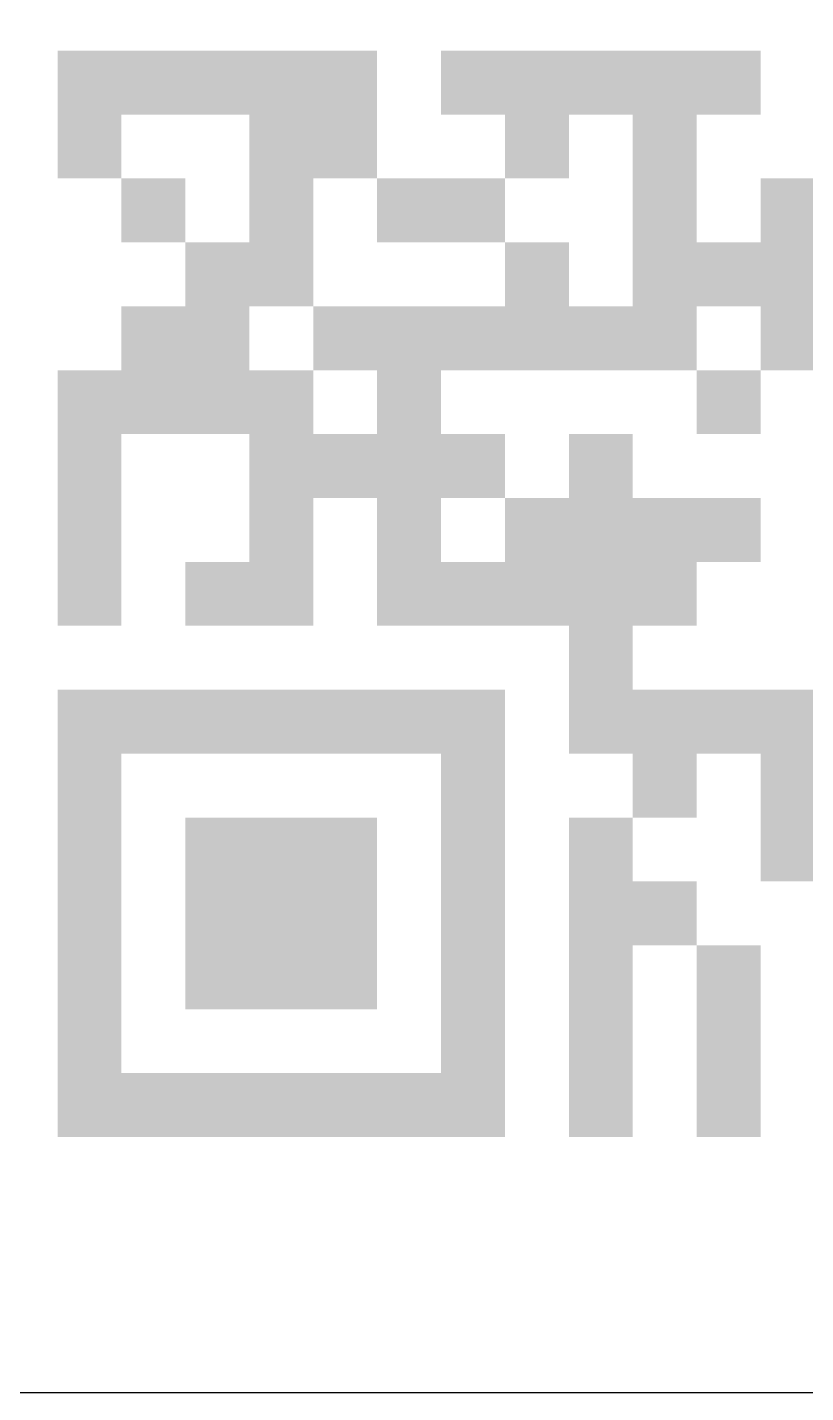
# Paper-space layout 'A0 - Landscape' of a CAD drawing. Header units: millimetres. Extents: x 0 to 1494, y 0 to 841.
# Drawn here: x 1145.86 to 1149.51, y 23.55 to 29.96 of the extents above; entities that cross this region are included whole.
import ezdxf
from ezdxf.enums import TextEntityAlignment as Align

# ---------------------------------------------------------------- set-up
doc = ezdxf.new("R2010")
doc.units = ezdxf.units.MM
for name, color, linetype in [('CDL_TITLE_BLOCK', 7, 'Continuous'), ('CDL_TITLE_BLOCK_CYAN', 4, 'Continuous'), ('CDL_TITLE_BLOCK_RED', 1, 'Continuous')]:
    doc.layers.add(name, color=color, linetype=linetype)
doc.styles.add('RHI_HEADER2017-H1_5', font='arial.ttf', dxfattribs={"height": 1.5})
doc.styles.add('RHI_HEADER2017-H2', font='arial.ttf', dxfattribs={"height": 2})
doc.styles.add('RHI_HEADER2017-H3', font='arial.ttf', dxfattribs={"height": 3})
doc.styles.add('RHI_HEADER2017-H4', font='arial.ttf', dxfattribs={"height": 4})

# ---------------------------------------------------------------- blocks, each defined once
blk = doc.blocks.new('LANDSCAPE_DIN_TITLEBLOCK_REV07_ISO7200')
at = {"layer": 'CDL_TITLE_BLOCK_CYAN'}
h = blk.add_hatch(color=256, dxfattribs=at)
h.dxf.hatch_style = 1
h.paths.add_polyline_path([(-32.7, 19.8509), (-33, 19.8509), (-33, 19.5509), (-32.7, 19.5509)])
h = blk.add_hatch(color=256, dxfattribs=at)
h.dxf.hatch_style = 1
h.paths.add_polyline_path([(-32.4, 19.5509), (-32.4, 19.8509), (-32.7, 19.8509), (-32.7, 19.5509)])
h = blk.add_hatch(color=256, dxfattribs=at)
h.dxf.hatch_style = 1
h.paths.add_polyline_path([(-32.1, 19.8509), (-32.4, 19.8509), (-32.4, 19.5509), (-32.1, 19.5509)])
h = blk.add_hatch(color=256, dxfattribs=at)
h.dxf.hatch_style = 1
h.paths.add_polyline_path([(-31.8, 19.8509), (-32.1, 19.8509), (-32.1, 19.5509), (-31.8, 19.5509)])
h = blk.add_hatch(color=256, dxfattribs=at)
h.dxf.hatch_style = 1
h.paths.add_polyline_path([(-31.8, 19.5509), (-31.5, 19.5509), (-31.5, 19.8509), (-31.8, 19.8509)])
h = blk.add_hatch(color=256, dxfattribs=at)
h.dxf.hatch_style = 1
h.paths.add_polyline_path([(-30.9, 19.8509), (-31.2, 19.8509), (-31.2, 19.5509), (-30.9, 19.5509)])
h = blk.add_hatch(color=256, dxfattribs=at)
h.dxf.hatch_style = 1
h.paths.add_polyline_path([(-30.6, 19.5509), (-30.6, 19.8509), (-30.9, 19.8509), (-30.9, 19.5509)])
h = blk.add_hatch(color=256, dxfattribs=at)
h.dxf.hatch_style = 1
h.paths.add_polyline_path([(-30.3, 19.5509), (-30.3, 19.8509), (-30.6, 19.8509), (-30.6, 19.5509)])
h = blk.add_hatch(color=256, dxfattribs=at)
h.dxf.hatch_style = 1
h.paths.add_polyline_path([(-30, 19.8509), (-30.3, 19.8509), (-30.3, 19.5509), (-30, 19.5509)])
h = blk.add_hatch(color=256, dxfattribs=at)
h.dxf.hatch_style = 1
h.paths.add_polyline_path([(-29.7, 19.8509), (-30, 19.8509), (-30, 19.5509), (-29.7, 19.5509)])
h = blk.add_hatch(color=256, dxfattribs=at)
h.dxf.hatch_style = 1
h.paths.add_polyline_path([(-33, 19.5509), (-33, 19.2509), (-32.7, 19.2509), (-32.7, 19.5509)])
h = blk.add_hatch(color=256, dxfattribs=at)
h.dxf.hatch_style = 1
h.paths.add_polyline_path([(-31.8, 19.5509), (-32.1, 19.5509), (-32.1, 19.2509), (-31.8, 19.2509)])
h = blk.add_hatch(color=256, dxfattribs=at)
h.dxf.hatch_style = 1
h.paths.add_polyline_path([(-31.5, 19.5509), (-31.8, 19.5509), (-31.8, 19.2509), (-31.5, 19.2509)])
h = blk.add_hatch(color=256, dxfattribs=at)
h.dxf.hatch_style = 1
h.paths.add_polyline_path([(-30.6, 19.2509), (-30.6, 19.5509), (-30.9, 19.5509), (-30.9, 19.2509)])
h = blk.add_hatch(color=256, dxfattribs=at)
h.dxf.hatch_style = 1
h.paths.add_polyline_path([(-30, 19.5509), (-30.3, 19.5509), (-30.3, 19.2509), (-30, 19.2509)])
h = blk.add_hatch(color=256, dxfattribs=at)
h.dxf.hatch_style = 1
h.paths.add_polyline_path([(-32.4, 18.9509), (-32.4, 19.2509), (-32.7, 19.2509), (-32.7, 18.9509)])
h = blk.add_hatch(color=256, dxfattribs=at)
h.dxf.hatch_style = 1
h.paths.add_polyline_path([(-31.8, 19.2509), (-32.1, 19.2509), (-32.1, 18.9509), (-31.8, 18.9509)])
h = blk.add_hatch(color=256, dxfattribs=at)
h.dxf.hatch_style = 1
h.paths.add_polyline_path([(-31.2, 19.2509), (-31.5, 19.2509), (-31.5, 18.9509), (-31.2, 18.9509)])
h = blk.add_hatch(color=256, dxfattribs=at)
h.dxf.hatch_style = 1
h.paths.add_polyline_path([(-31.2, 18.9509), (-30.9, 18.9509), (-30.9, 19.2509), (-31.2, 19.2509)])
h = blk.add_hatch(color=256, dxfattribs=at)
h.dxf.hatch_style = 1
h.paths.add_polyline_path([(-30, 19.2509), (-30.3, 19.2509), (-30.3, 18.9509), (-30, 18.9509)])
h = blk.add_hatch(color=256, dxfattribs=at)
h.dxf.hatch_style = 1
h.paths.add_polyline_path([(-29.4, 18.9509), (-29.4, 19.2509), (-29.7, 19.2509), (-29.7, 18.9509)])
h = blk.add_hatch(color=256, dxfattribs=at)
h.dxf.hatch_style = 1
h.paths.add_polyline_path([(-32.1, 18.9509), (-32.4, 18.9509), (-32.4, 18.6509), (-32.1, 18.6509)])
h = blk.add_hatch(color=256, dxfattribs=at)
h.dxf.hatch_style = 1
h.paths.add_polyline_path([(-31.8, 18.9509), (-32.1, 18.9509), (-32.1, 18.6509), (-31.8, 18.6509)])
h = blk.add_hatch(color=256, dxfattribs=at)
h.dxf.hatch_style = 1
h.paths.add_polyline_path([(-30.9, 18.9509), (-30.9, 18.6509), (-30.6, 18.6509), (-30.6, 18.9509)])
h = blk.add_hatch(color=256, dxfattribs=at)
h.dxf.hatch_style = 1
h.paths.add_polyline_path([(-30.3, 18.9509), (-30.3, 18.6509), (-30, 18.6509), (-30, 18.9509)])
h = blk.add_hatch(color=256, dxfattribs=at)
h.dxf.hatch_style = 1
h.paths.add_polyline_path([(-30, 18.6509), (-29.7, 18.6509), (-29.7, 18.9509), (-30, 18.9509)])
h = blk.add_hatch(color=256, dxfattribs=at)
h.dxf.hatch_style = 1
h.paths.add_polyline_path([(-29.4, 18.9509), (-29.7, 18.9509), (-29.7, 18.6509), (-29.4, 18.6509)])
h = blk.add_hatch(color=256, dxfattribs=at)
h.dxf.hatch_style = 1
h.paths.add_polyline_path([(-32.4, 18.6509), (-32.7, 18.6509), (-32.7, 18.3509), (-32.4, 18.3509)])
h = blk.add_hatch(color=256, dxfattribs=at)
h.dxf.hatch_style = 1
h.paths.add_polyline_path([(-32.1, 18.6509), (-32.4, 18.6509), (-32.4, 18.3509), (-32.1, 18.3509)])
h = blk.add_hatch(color=256, dxfattribs=at)
h.dxf.hatch_style = 1
h.paths.add_polyline_path([(-31.8, 18.3509), (-31.5, 18.3509), (-31.5, 18.6509), (-31.8, 18.6509)])
h = blk.add_hatch(color=256, dxfattribs=at)
h.dxf.hatch_style = 1
h.paths.add_polyline_path([(-31.2, 18.6509), (-31.5, 18.6509), (-31.5, 18.3509), (-31.2, 18.3509)])
h = blk.add_hatch(color=256, dxfattribs=at)
h.dxf.hatch_style = 1
h.paths.add_polyline_path([(-31.2, 18.3509), (-30.9, 18.3509), (-30.9, 18.6509), (-31.2, 18.6509)])
h = blk.add_hatch(color=256, dxfattribs=at)
h.dxf.hatch_style = 1
h.paths.add_polyline_path([(-30.6, 18.6509), (-30.9, 18.6509), (-30.9, 18.3509), (-30.6, 18.3509)])
h = blk.add_hatch(color=256, dxfattribs=at)
h.dxf.hatch_style = 1
h.paths.add_polyline_path([(-30.3, 18.3509), (-30.3, 18.6509), (-30.6, 18.6509), (-30.6, 18.3509)])
h = blk.add_hatch(color=256, dxfattribs=at)
h.dxf.hatch_style = 1
h.paths.add_polyline_path([(-30.3, 18.6509), (-30.3, 18.3509), (-30, 18.3509), (-30, 18.6509)])
h = blk.add_hatch(color=256, dxfattribs=at)
h.dxf.hatch_style = 1
h.paths.add_polyline_path([(-29.7, 18.6509), (-29.7, 18.3509), (-29.4, 18.3509), (-29.4, 18.6509)])
h = blk.add_hatch(color=256, dxfattribs=at)
h.dxf.hatch_style = 1
h.paths.add_polyline_path([(-33, 18.3509), (-33, 18.0509), (-32.7, 18.0509), (-32.7, 18.3509)])
h = blk.add_hatch(color=256, dxfattribs=at)
h.dxf.hatch_style = 1
h.paths.add_polyline_path([(-32.4, 18.0509), (-32.4, 18.3509), (-32.7, 18.3509), (-32.7, 18.0509)])
h = blk.add_hatch(color=256, dxfattribs=at)
h.dxf.hatch_style = 1
h.paths.add_polyline_path([(-32.4, 18.0509), (-32.1, 18.0509), (-32.1, 18.3509), (-32.4, 18.3509)])
h = blk.add_hatch(color=256, dxfattribs=at)
h.dxf.hatch_style = 1
h.paths.add_polyline_path([(-31.8, 18.3509), (-32.1, 18.3509), (-32.1, 18.0509), (-31.8, 18.0509)])
h = blk.add_hatch(color=256, dxfattribs=at)
h.dxf.hatch_style = 1
h.paths.add_polyline_path([(-31.5, 18.3509), (-31.5, 18.0509), (-31.2, 18.0509), (-31.2, 18.3509)])
h = blk.add_hatch(color=256, dxfattribs=at)
h.dxf.hatch_style = 1
h.paths.add_polyline_path([(-30, 18.3509), (-30, 18.0509), (-29.7, 18.0509), (-29.7, 18.3509)])
h = blk.add_hatch(color=256, dxfattribs=at)
h.dxf.hatch_style = 1
h.paths.add_polyline_path([(-33, 18.0509), (-33, 17.7509), (-32.7, 17.7509), (-32.7, 18.0509)])
h = blk.add_hatch(color=256, dxfattribs=at)
h.dxf.hatch_style = 1
h.paths.add_polyline_path([(-31.8, 18.0509), (-32.1, 18.0509), (-32.1, 17.7509), (-31.8, 17.7509)])
h = blk.add_hatch(color=256, dxfattribs=at)
h.dxf.hatch_style = 1
h.paths.add_polyline_path([(-31.8, 18.0509), (-31.8, 17.7509), (-31.5, 17.7509), (-31.5, 18.0509)])
h = blk.add_hatch(color=256, dxfattribs=at)
h.dxf.hatch_style = 1
h.paths.add_polyline_path([(-31.5, 18.0509), (-31.5, 17.7509), (-31.2, 17.7509), (-31.2, 18.0509)])
h = blk.add_hatch(color=256, dxfattribs=at)
h.dxf.hatch_style = 1
h.paths.add_polyline_path([(-31.2, 18.0509), (-31.2, 17.7509), (-30.9, 17.7509), (-30.9, 18.0509)])
h = blk.add_hatch(color=256, dxfattribs=at)
h.dxf.hatch_style = 1
h.paths.add_polyline_path([(-30.3, 17.7509), (-30.3, 18.0509), (-30.6, 18.0509), (-30.6, 17.7509)])
h = blk.add_hatch(color=256, dxfattribs=at)
h.dxf.hatch_style = 1
h.paths.add_polyline_path([(-33, 17.4509), (-32.7, 17.4509), (-32.7, 17.7509), (-33, 17.7509)])
h = blk.add_hatch(color=256, dxfattribs=at)
h.dxf.hatch_style = 1
h.paths.add_polyline_path([(-31.8, 17.7509), (-32.1, 17.7509), (-32.1, 17.4509), (-31.8, 17.4509)])
h = blk.add_hatch(color=256, dxfattribs=at)
h.dxf.hatch_style = 1
h.paths.add_polyline_path([(-31.5, 17.7509), (-31.5, 17.4509), (-31.2, 17.4509), (-31.2, 17.7509)])
h = blk.add_hatch(color=256, dxfattribs=at)
h.dxf.hatch_style = 1
h.paths.add_polyline_path([(-30.6, 17.4509), (-30.6, 17.7509), (-30.9, 17.7509), (-30.9, 17.4509)])
h = blk.add_hatch(color=256, dxfattribs=at)
h.dxf.hatch_style = 1
h.paths.add_polyline_path([(-30.3, 17.7509), (-30.6, 17.7509), (-30.6, 17.4509), (-30.3, 17.4509)])
h = blk.add_hatch(color=256, dxfattribs=at)
h.dxf.hatch_style = 1
h.paths.add_polyline_path([(-30, 17.4509), (-30, 17.7509), (-30.3, 17.7509), (-30.3, 17.4509)])
h = blk.add_hatch(color=256, dxfattribs=at)
h.dxf.hatch_style = 1
h.paths.add_polyline_path([(-30, 17.4509), (-29.7, 17.4509), (-29.7, 17.7509), (-30, 17.7509)])
h = blk.add_hatch(color=256, dxfattribs=at)
h.dxf.hatch_style = 1
h.paths.add_polyline_path([(-32.7, 17.1509), (-32.7, 17.4509), (-33, 17.4509), (-33, 17.1509)])
h = blk.add_hatch(color=256, dxfattribs=at)
h.dxf.hatch_style = 1
h.paths.add_polyline_path([(-32.1, 17.4509), (-32.4, 17.4509), (-32.4, 17.1509), (-32.1, 17.1509)])
h = blk.add_hatch(color=256, dxfattribs=at)
h.dxf.hatch_style = 1
h.paths.add_polyline_path([(-31.8, 17.4509), (-32.1, 17.4509), (-32.1, 17.1509), (-31.8, 17.1509)])
h = blk.add_hatch(color=256, dxfattribs=at)
h.dxf.hatch_style = 1
h.paths.add_polyline_path([(-31.5, 17.1509), (-31.2, 17.1509), (-31.2, 17.4509), (-31.5, 17.4509)])
h = blk.add_hatch(color=256, dxfattribs=at)
h.dxf.hatch_style = 1
h.paths.add_polyline_path([(-30.9, 17.4509), (-31.2, 17.4509), (-31.2, 17.1509), (-30.9, 17.1509)])
h = blk.add_hatch(color=256, dxfattribs=at)
h.dxf.hatch_style = 1
h.paths.add_polyline_path([(-30.6, 17.1509), (-30.6, 17.4509), (-30.9, 17.4509), (-30.9, 17.1509)])
h = blk.add_hatch(color=256, dxfattribs=at)
h.dxf.hatch_style = 1
h.paths.add_polyline_path([(-30.3, 17.4509), (-30.6, 17.4509), (-30.6, 17.1509), (-30.3, 17.1509)])
h = blk.add_hatch(color=256, dxfattribs=at)
h.dxf.hatch_style = 1
h.paths.add_polyline_path([(-30, 17.4509), (-30.3, 17.4509), (-30.3, 17.1509), (-30, 17.1509)])
h = blk.add_hatch(color=256, dxfattribs=at)
h.dxf.hatch_style = 1
h.paths.add_polyline_path([(-30.6, 16.8509), (-30.3, 16.8509), (-30.3, 17.1509), (-30.6, 17.1509)])
h = blk.add_hatch(color=256, dxfattribs=at)
h.dxf.hatch_style = 1
h.paths.add_polyline_path([(-32.7, 16.5509), (-32.7, 16.8509), (-33, 16.8509), (-33, 16.5509)])
h = blk.add_hatch(color=256, dxfattribs=at)
h.dxf.hatch_style = 1
h.paths.add_polyline_path([(-32.4, 16.8509), (-32.7, 16.8509), (-32.7, 16.5509), (-32.4, 16.5509)])
h = blk.add_hatch(color=256, dxfattribs=at)
h.dxf.hatch_style = 1
h.paths.add_polyline_path([(-32.1, 16.8509), (-32.4, 16.8509), (-32.4, 16.5509), (-32.1, 16.5509)])
h = blk.add_hatch(color=256, dxfattribs=at)
h.dxf.hatch_style = 1
h.paths.add_polyline_path([(-31.8, 16.8509), (-32.1, 16.8509), (-32.1, 16.5509), (-31.8, 16.5509)])
h = blk.add_hatch(color=256, dxfattribs=at)
h.dxf.hatch_style = 1
h.paths.add_polyline_path([(-31.5, 16.5509), (-31.5, 16.8509), (-31.8, 16.8509), (-31.8, 16.5509)])
h = blk.add_hatch(color=256, dxfattribs=at)
h.dxf.hatch_style = 1
h.paths.add_polyline_path([(-31.2, 16.8509), (-31.5, 16.8509), (-31.5, 16.5509), (-31.2, 16.5509)])
h = blk.add_hatch(color=256, dxfattribs=at)
h.dxf.hatch_style = 1
h.paths.add_polyline_path([(-31.2, 16.5509), (-30.9, 16.5509), (-30.9, 16.8509), (-31.2, 16.8509)])
h = blk.add_hatch(color=256, dxfattribs=at)
h.dxf.hatch_style = 1
h.paths.add_polyline_path([(-30.3, 16.5509), (-30.3, 16.8509), (-30.6, 16.8509), (-30.6, 16.5509)])
h = blk.add_hatch(color=256, dxfattribs=at)
h.dxf.hatch_style = 1
h.paths.add_polyline_path([(-30, 16.5509), (-30, 16.8509), (-30.3, 16.8509), (-30.3, 16.5509)])
h = blk.add_hatch(color=256, dxfattribs=at)
h.dxf.hatch_style = 1
h.paths.add_polyline_path([(-29.7, 16.5509), (-29.7, 16.8509), (-30, 16.8509), (-30, 16.5509)])
h = blk.add_hatch(color=256, dxfattribs=at)
h.dxf.hatch_style = 1
h.paths.add_polyline_path([(-29.4, 16.5509), (-29.4, 16.8509), (-29.7, 16.8509), (-29.7, 16.5509)])
h = blk.add_hatch(color=256, dxfattribs=at)
h.dxf.hatch_style = 1
h.paths.add_polyline_path([(-32.7, 16.5509), (-33, 16.5509), (-33, 16.2509), (-32.7, 16.2509)])
h = blk.add_hatch(color=256, dxfattribs=at)
h.dxf.hatch_style = 1
h.paths.add_polyline_path([(-31.2, 16.5509), (-31.2, 16.2509), (-30.9, 16.2509), (-30.9, 16.5509)])
h = blk.add_hatch(color=256, dxfattribs=at)
h.dxf.hatch_style = 1
h.paths.add_polyline_path([(-30, 16.2509), (-30, 16.5509), (-30.3, 16.5509), (-30.3, 16.2509)])
h = blk.add_hatch(color=256, dxfattribs=at)
h.dxf.hatch_style = 1
h.paths.add_polyline_path([(-29.7, 16.2509), (-29.4, 16.2509), (-29.4, 16.5509), (-29.7, 16.5509)])
h = blk.add_hatch(color=256, dxfattribs=at)
h.dxf.hatch_style = 1
h.paths.add_polyline_path([(-32.7, 16.2509), (-33, 16.2509), (-33, 15.9509), (-32.7, 15.9509)])
h = blk.add_hatch(color=256, dxfattribs=at)
h.dxf.hatch_style = 1
h.paths.add_polyline_path([(-32.1, 16.2509), (-32.4, 16.2509), (-32.4, 15.9509), (-32.1, 15.9509)])
h = blk.add_hatch(color=256, dxfattribs=at)
h.dxf.hatch_style = 1
h.paths.add_polyline_path([(-31.8, 16.2509), (-32.1, 16.2509), (-32.1, 15.9509), (-31.8, 15.9509)])
h = blk.add_hatch(color=256, dxfattribs=at)
h.dxf.hatch_style = 1
h.paths.add_polyline_path([(-31.5, 15.9509), (-31.5, 16.2509), (-31.8, 16.2509), (-31.8, 15.9509)])
h = blk.add_hatch(color=256, dxfattribs=at)
h.dxf.hatch_style = 1
h.paths.add_polyline_path([(-31.2, 15.9509), (-30.9, 15.9509), (-30.9, 16.2509), (-31.2, 16.2509)])
h = blk.add_hatch(color=256, dxfattribs=at)
h.dxf.hatch_style = 1
h.paths.add_polyline_path([(-30.6, 15.9509), (-30.3, 15.9509), (-30.3, 16.2509), (-30.6, 16.2509)])
h = blk.add_hatch(color=256, dxfattribs=at)
h.dxf.hatch_style = 1
h.paths.add_polyline_path([(-29.7, 16.2509), (-29.7, 15.9509), (-29.4, 15.9509), (-29.4, 16.2509)])
h = blk.add_hatch(color=256, dxfattribs=at)
h.dxf.hatch_style = 1
h.paths.add_polyline_path([(-33, 15.9509), (-33, 15.6509), (-32.7, 15.6509), (-32.7, 15.9509)])
h = blk.add_hatch(color=256, dxfattribs=at)
h.dxf.hatch_style = 1
h.paths.add_polyline_path([(-32.1, 15.9509), (-32.4, 15.9509), (-32.4, 15.6509), (-32.1, 15.6509)])
h = blk.add_hatch(color=256, dxfattribs=at)
h.dxf.hatch_style = 1
h.paths.add_polyline_path([(-31.8, 15.9509), (-32.1, 15.9509), (-32.1, 15.6509), (-31.8, 15.6509)])
h = blk.add_hatch(color=256, dxfattribs=at)
h.dxf.hatch_style = 1
h.paths.add_polyline_path([(-31.5, 15.6509), (-31.5, 15.9509), (-31.8, 15.9509), (-31.8, 15.6509)])
h = blk.add_hatch(color=256, dxfattribs=at)
h.dxf.hatch_style = 1
h.paths.add_polyline_path([(-31.2, 15.9509), (-31.2, 15.6509), (-30.9, 15.6509), (-30.9, 15.9509)])
h = blk.add_hatch(color=256, dxfattribs=at)
h.dxf.hatch_style = 1
h.paths.add_polyline_path([(-30.6, 15.9509), (-30.6, 15.6509), (-30.3, 15.6509), (-30.3, 15.9509)])
h = blk.add_hatch(color=256, dxfattribs=at)
h.dxf.hatch_style = 1
h.paths.add_polyline_path([(-30.3, 15.9509), (-30.3, 15.6509), (-30, 15.6509), (-30, 15.9509)])
h = blk.add_hatch(color=256, dxfattribs=at)
h.dxf.hatch_style = 1
h.paths.add_polyline_path([(-33, 15.6509), (-33, 15.3509), (-32.7, 15.3509), (-32.7, 15.6509)])
h = blk.add_hatch(color=256, dxfattribs=at)
h.dxf.hatch_style = 1
h.paths.add_polyline_path([(-32.1, 15.6509), (-32.4, 15.6509), (-32.4, 15.3509), (-32.1, 15.3509)])
h = blk.add_hatch(color=256, dxfattribs=at)
h.dxf.hatch_style = 1
h.paths.add_polyline_path([(-31.8, 15.6509), (-32.1, 15.6509), (-32.1, 15.3509), (-31.8, 15.3509)])
h = blk.add_hatch(color=256, dxfattribs=at)
h.dxf.hatch_style = 1
h.paths.add_polyline_path([(-31.5, 15.3509), (-31.5, 15.6509), (-31.8, 15.6509), (-31.8, 15.3509)])
h = blk.add_hatch(color=256, dxfattribs=at)
h.dxf.hatch_style = 1
h.paths.add_polyline_path([(-30.9, 15.6509), (-31.2, 15.6509), (-31.2, 15.3509), (-30.9, 15.3509)])
h = blk.add_hatch(color=256, dxfattribs=at)
h.dxf.hatch_style = 1
h.paths.add_polyline_path([(-30.3, 15.6509), (-30.6, 15.6509), (-30.6, 15.3509), (-30.3, 15.3509)])
h = blk.add_hatch(color=256, dxfattribs=at)
h.dxf.hatch_style = 1
h.paths.add_polyline_path([(-29.7, 15.3509), (-29.7, 15.6509), (-30, 15.6509), (-30, 15.3509)])
h = blk.add_hatch(color=256, dxfattribs=at)
h.dxf.hatch_style = 1
h.paths.add_polyline_path([(-33, 15.3509), (-33, 15.0509), (-32.7, 15.0509), (-32.7, 15.3509)])
h = blk.add_hatch(color=256, dxfattribs=at)
h.dxf.hatch_style = 1
h.paths.add_polyline_path([(-30.9, 15.3509), (-31.2, 15.3509), (-31.2, 15.0509), (-30.9, 15.0509)])
h = blk.add_hatch(color=256, dxfattribs=at)
h.dxf.hatch_style = 1
h.paths.add_polyline_path([(-30.3, 15.3509), (-30.6, 15.3509), (-30.6, 15.0509), (-30.3, 15.0509)])
h = blk.add_hatch(color=256, dxfattribs=at)
h.dxf.hatch_style = 1
h.paths.add_polyline_path([(-29.7, 15.0509), (-29.7, 15.3509), (-30, 15.3509), (-30, 15.0509)])
h = blk.add_hatch(color=256, dxfattribs=at)
h.dxf.hatch_style = 1
h.paths.add_polyline_path([(-32.7, 14.7509), (-32.7, 15.0509), (-33, 15.0509), (-33, 14.7509)])
h = blk.add_hatch(color=256, dxfattribs=at)
h.dxf.hatch_style = 1
h.paths.add_polyline_path([(-32.4, 15.0509), (-32.7, 15.0509), (-32.7, 14.7509), (-32.4, 14.7509)])
h = blk.add_hatch(color=256, dxfattribs=at)
h.dxf.hatch_style = 1
h.paths.add_polyline_path([(-32.1, 14.7509), (-32.1, 15.0509), (-32.4, 15.0509), (-32.4, 14.7509)])
h = blk.add_hatch(color=256, dxfattribs=at)
h.dxf.hatch_style = 1
h.paths.add_polyline_path([(-31.8, 14.7509), (-31.8, 15.0509), (-32.1, 15.0509), (-32.1, 14.7509)])
h = blk.add_hatch(color=256, dxfattribs=at)
h.dxf.hatch_style = 1
h.paths.add_polyline_path([(-31.5, 15.0509), (-31.8, 15.0509), (-31.8, 14.7509), (-31.5, 14.7509)])
h = blk.add_hatch(color=256, dxfattribs=at)
h.dxf.hatch_style = 1
h.paths.add_polyline_path([(-31.5, 15.0509), (-31.5, 14.7509), (-31.2, 14.7509), (-31.2, 15.0509)])
h = blk.add_hatch(color=256, dxfattribs=at)
h.dxf.hatch_style = 1
h.paths.add_polyline_path([(-31.2, 15.0509), (-31.2, 14.7509), (-30.9, 14.7509), (-30.9, 15.0509)])
h = blk.add_hatch(color=256, dxfattribs=at)
h.dxf.hatch_style = 1
h.paths.add_polyline_path([(-30.3, 15.0509), (-30.6, 15.0509), (-30.6, 14.7509), (-30.3, 14.7509)])
h = blk.add_hatch(color=256, dxfattribs=at)
h.dxf.hatch_style = 1
h.paths.add_polyline_path([(-29.7, 15.0509), (-30, 15.0509), (-30, 14.7509), (-29.7, 14.7509)])
blk.add_lwpolyline([(-34.2, 23.4509), (-24.3, 23.4509), (-24.3, 13.5509), (-34.2, 13.5509)], close=True, dxfattribs=at)
at = {"layer": 'CDL_TITLE_BLOCK'}
for tag, height, style, p in [('CONSIGNEE-1', 3, 'RHI_HEADER2017-H3', (-178.5, 51.6119)), ('CONSIGNEE-2', 3, 'RHI_HEADER2017-H3', (-178.5, 47.1119)), ('COUNTRY_CONSIGNEE', 2, 'RHI_HEADER2017-H2', (-178.5, 43.9079)), ('CLIENT', 3, 'RHI_HEADER2017-H3', (-178.5, 35.6119)), ('COUNTRY_CLIENT', 2, 'RHI_HEADER2017-H2', (-178.5, 32.4079)), ('UNIT_1ST_LANGUAGE', 3, 'RHI_HEADER2017-H3', (-178.5, 24.1119)), ('UNIT_DISCRIPTION_1_1ST_LANGUAGE', 2, 'RHI_HEADER2017-H2', (-178.5, 20.9079)), ('UNIT_DISCRIPTION_2_1ST_LANGUAGE', 2, 'RHI_HEADER2017-H2', (-178.5, 17.4079)), ('UNIT_2ND_LANGUAGE', 3, 'RHI_HEADER2017-H3', (-178.5, 11.6119)), ('UNIT_DISCRIPTION_1_2ND_LANGUAGE', 2, 'RHI_HEADER2017-H2', (-178.5, 8.4079)), ('UNIT_DISCRIPTION_2_2ND_LANGUAGE', 2, 'RHI_HEADER2017-H2', (-178.5, 4.9079))]:
    blk.add_attdef(tag, text='', height=height, dxfattribs=dict(at, style=style)).set_placement(p, align=Align.BOTTOM_LEFT)
at = {"layer": 'CDL_TITLE_BLOCK', "style": 'RHI_HEADER2017-H4'}
for tag, p in [('GEN-TITLE-SCA{5.42}', (-9.75, 29.0229)), ('SIZE', (-84, 4.5)), ('DWG_NO', (-63, 4.5)), ('OF', (-5.75, 4.5)), ('REV', (-43.25, 4.5)), ('PA.', (-17.25, 4.5))]:
    blk.add_attdef(tag, text='', height=3.5, dxfattribs=at).set_placement(p, align=Align.MIDDLE_CENTER)
at = {"layer": 'CDL_TITLE_BLOCK_CYAN', "style": 'RHI_HEADER2017-H2'}
for tag, p in [('REV_4_STATE', (-169.0504, 109.8154)), ('REV_4_CHECKING_DATE', (-128.4006, 109.8154)), ('REV_4_CHECKED_BY', (-113.9006, 109.8154)), ('REV_4', (-176.3501, 109.8154)), ('REV_4_DATE_DRAWN', (-157.4006, 109.8154)), ('REV_4_DRAWN_BY', (-142.9006, 109.8154)), ('REV_3', (-176.3501, 104.0654)), ('REV_3_STATE', (-169.0504, 104.0654)), ('REV_3_DATE_DRAWN', (-157.4006, 104.0654)), ('REV_3_DRAWN_BY', (-142.9006, 104.0654)), ('REV_3_CHECKING_DATE', (-128.4006, 104.0654)), ('REV_3_CHECKED_BY', (-113.9006, 104.0654)), ('REV_2', (-176.3501, 98.5654)), ('REV_2_STATE', (-169.0504, 98.5654)), ('REV_2_DATE_DRAWN', (-157.4006, 98.5654)), ('REV_2_DRAWN_BY', (-142.9006, 98.5654)), ('REV_2_CHECKING_DATE', (-128.4006, 98.5654)), ('REV_2_CHECKED_BY', (-113.9006, 98.5654)), ('REV_1_STATE', (-169.0504, 93.0654)), ('REV_1_CHECKING_DATE', (-128.4006, 93.0654)), ('REV_1_CHECKED_BY', (-113.9006, 93.0654)), ('REV_1', (-176.3501, 93.0654)), ('REV_1_DATE_DRAWN', (-157.4006, 93.0654)), ('REV_1_DRAWN_BY', (-142.9006, 93.0654))]:
    blk.add_attdef(tag, text='', height=2, dxfattribs=at).set_placement(p, align=Align.MIDDLE_CENTER)
for tag, p in [('REV_4_MODIFICATION', (-105.4006, 109.8154)), ('REV_3_MODIFICATION', (-105.4006, 104.0654)), ('REV_2_MODIFICATION', (-105.4006, 98.5654)), ('REV_1_MODIFICATION', (-105.4006, 93.0654))]:
    blk.add_attdef(tag, text='', height=2, dxfattribs=at).set_placement(p, align=Align.MIDDLE_LEFT)
at = {"layer": 'CDL_TITLE_BLOCK_RED', "style": 'RHI_HEADER2017-H3'}
for tag, p in [('APPROVAL_COMPANY', (-173.4, 152.8154)), ('APPROVAL_BY', (-157.5, 128.3154)), ('APPROVAL_DATE', (-157.5, 122.3154))]:
    blk.add_attdef(tag, text='', height=3, dxfattribs=at).set_placement(p, align=Align.MIDDLE_LEFT)
at = {"layer": 'CDL_TITLE_BLOCK_RED'}
for tag, height, style, p in [('APPROVED', 1.5, 'RHI_HEADER2017-H1_5', (-88.4, 146.8154)), ('APPR_AS_CORR', 1.5, 'RHI_HEADER2017-H1_5', (-88.4, 142.3154)), ('REV_RESUB', 1.5, 'RHI_HEADER2017-H1_5', (-88.4, 137.8154)), ('REJECTED', 1.5, 'RHI_HEADER2017-H1_5', (-88.4, 133.3154)), ('CREATION_DATE', 2, 'RHI_HEADER2017-H2', (-62.2064, 31.2518)), ('DRAWN_BY', 2, 'RHI_HEADER2017-H2', (-46, 31.2518)), ('CHECKING_DATE', 2, 'RHI_HEADER2017-H2', (-62, 26.7518)), ('CHECKED_BY', 2, 'RHI_HEADER2017-H2', (-46, 26.7518)), ('FORMER', 1.5, 'RHI_HEADER2017-H1_5', (-9.75, 15.9536))]:
    blk.add_attdef(tag, text='', height=height, dxfattribs=dict(at, style=style)).set_placement(p, align=Align.MIDDLE_CENTER)

psp = doc.layouts.new('A0 - Landscape')

# ---------------------------------------------------------------- block references
at = {"lineweight": 0}
psp.add_blockref('LANDSCAPE_DIN_TITLEBLOCK_REV07_ISO7200', (1179, 10), dxfattribs=at)

doc.saveas('drawing.dxf')
